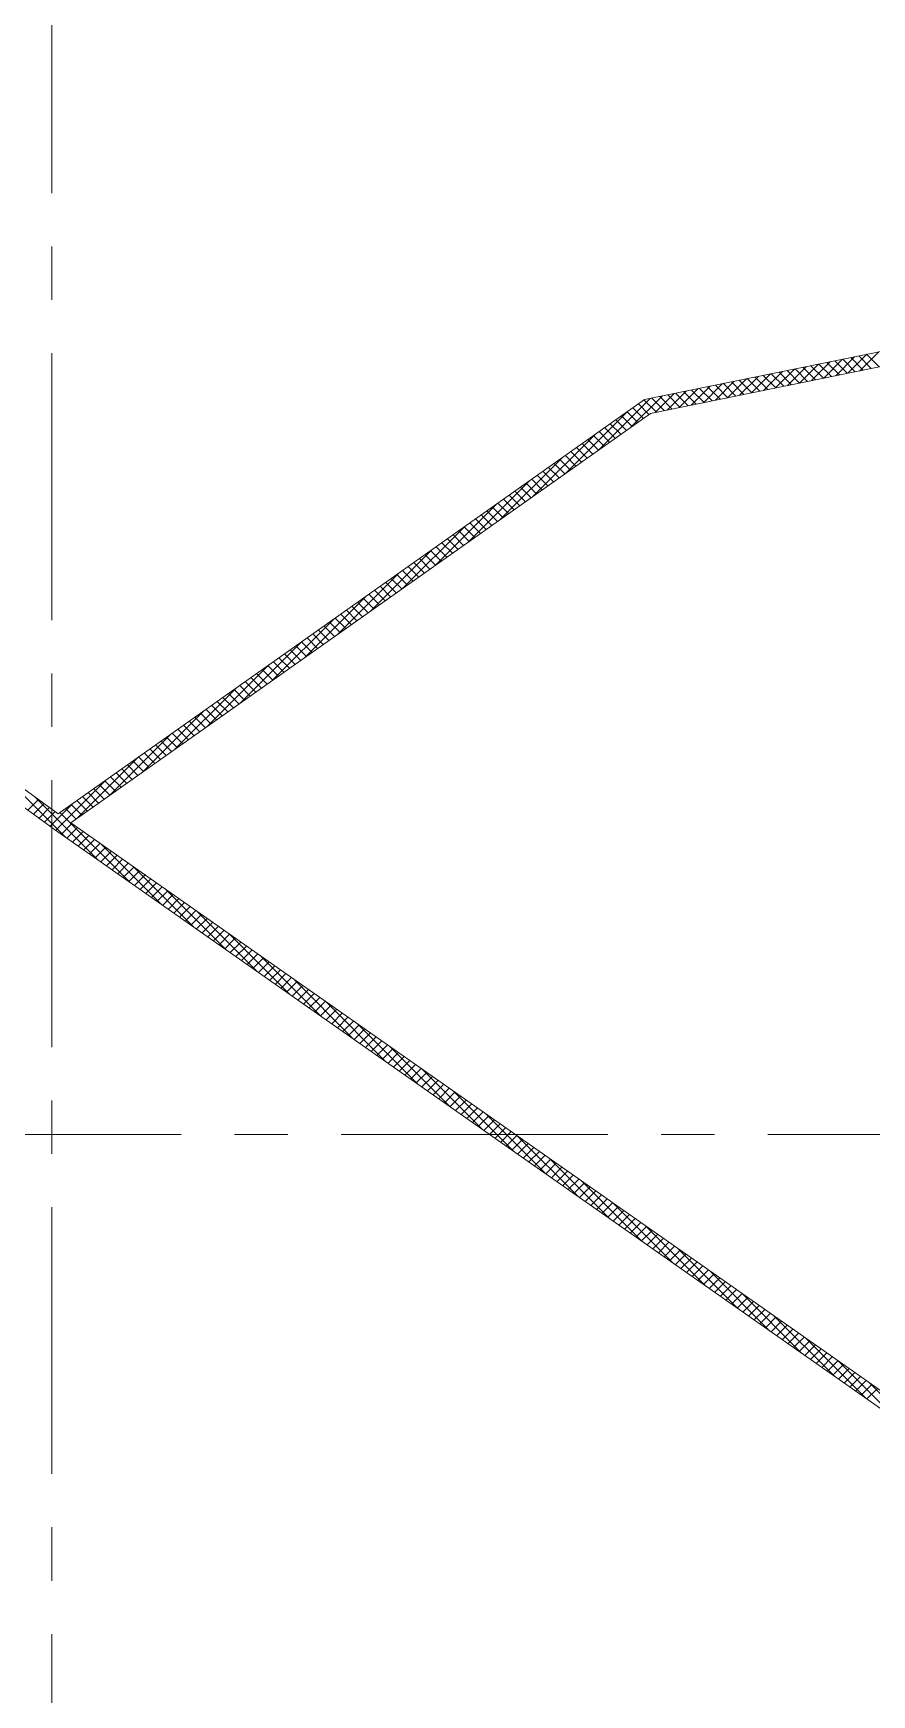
# Model space of a CAD drawing. Header units: millimetres. Extents: x 3251 to 3845, y 1091 to 1511.
# Drawn here: x 3464.41 to 3472.27, y 1141.35 to 1156.91 of the extents above; entities that cross this region are included whole.
import ezdxf

# ---------------------------------------------------------------- set-up
doc = ezdxf.new("R2010")
doc.units = ezdxf.units.MM
doc.linetypes.add('CENTERX2', pattern=[4, 2.5, -0.5, 0.5, -0.5])
for name, color, linetype, lineweight, true_color in [('1', 1, 'Continuous', 18, 0xff0000), ('2', 2, 'Continuous', 18, 0xffff00), ('3', 3, 'CENTERX2', 18, 0x00ff00)]:
    doc.layers.add(name, color=color, linetype=linetype, lineweight=lineweight, true_color=true_color)

msp = doc.modelspace()

# ---------------------------------------------------------------- linework, layer by layer
at = {"layer": '1'}
for p, q in [((3470.13836, 1153.47997), (3482.23804, 1155.94702)), ((3470.19445, 1153.35017), (3482.23804, 1155.80579)), ((3464.64237, 1149.60031), (3459.15251, 1153.57854)), ((3464.60909, 1149.45352), (3459.09449, 1153.44968)), ((3464.64237, 1149.60031), (3470.13836, 1153.47997)), ((3464.76199, 1149.51535), (3470.19445, 1153.35017)), ((3473.63217, 1143.29854), (3464.76199, 1149.51535)), ((3473.62205, 1143.13664), (3464.60909, 1149.45352))]:
    msp.add_line(p, q, dxfattribs=at)
at = {"layer": '2'}
for p, q in [((3471.81924, 1153.68145), (3471.99665, 1153.85886)), ((3471.93205, 1153.70445), (3472.10946, 1153.88186)), ((3472.11535, 1153.74183), (3471.99804, 1153.85914)), ((3472.04485, 1153.72745), (3472.22226, 1153.90486)), ((3472.18995, 1153.75704), (3472.07263, 1153.87435)), ((3472.26454, 1153.77225), (3472.14722, 1153.88956)), ((3472.15765, 1153.75045), (3472.33506, 1153.92786)), ((3472.33913, 1153.78745), (3472.22182, 1153.90477)), ((3471.02963, 1153.52045), (3471.20704, 1153.69786)), ((3471.14243, 1153.54345), (3471.31984, 1153.72086)), ((3471.29483, 1153.57453), (3471.17751, 1153.69184)), ((3471.36942, 1153.58974), (3471.2521, 1153.70705)), ((3471.25523, 1153.56645), (3471.43264, 1153.74386)), ((3471.44401, 1153.60494), (3471.3267, 1153.72226)), ((3471.36803, 1153.58945), (3471.54544, 1153.76686)), ((3471.51861, 1153.62015), (3471.40129, 1153.73747)), ((3471.5932, 1153.63536), (3471.47588, 1153.75268)), ((3471.48084, 1153.61245), (3471.65825, 1153.78986)), ((3471.66779, 1153.65057), (3471.55048, 1153.76789)), ((3471.59364, 1153.63545), (3471.77105, 1153.81286)), ((3471.74239, 1153.66578), (3471.62507, 1153.7831)), ((3471.81698, 1153.68099), (3471.69966, 1153.79831)), ((3471.70644, 1153.65845), (3471.88385, 1153.83586)), ((3471.89157, 1153.6962), (3471.77426, 1153.81352)), ((3471.96617, 1153.71141), (3471.84885, 1153.82873)), ((3472.04076, 1153.72662), (3471.92344, 1153.84393)), ((3470.24001, 1153.35946), (3470.41742, 1153.53687)), ((3470.35281, 1153.38246), (3470.53022, 1153.55987)), ((3470.54889, 1153.42243), (3470.43157, 1153.53975)), ((3470.46562, 1153.40546), (3470.64303, 1153.58286)), ((3470.62348, 1153.43764), (3470.50617, 1153.55496)), ((3470.57842, 1153.42845), (3470.75583, 1153.60586)), ((3470.69808, 1153.45285), (3470.58076, 1153.57017)), ((3470.77267, 1153.46806), (3470.65535, 1153.58538)), ((3470.69122, 1153.45145), (3470.86863, 1153.62886)), ((3470.84727, 1153.48327), (3470.72995, 1153.60059)), ((3470.80402, 1153.47445), (3470.98143, 1153.65186)), ((3470.92186, 1153.49848), (3470.80454, 1153.6158)), ((3470.99645, 1153.51369), (3470.87914, 1153.63101)), ((3470.91683, 1153.49745), (3471.09424, 1153.67486)), ((3471.07105, 1153.5289), (3470.95373, 1153.64622)), ((3471.14564, 1153.54411), (3471.02832, 1153.66142)), ((3471.22023, 1153.55932), (3471.10292, 1153.67663)), ((3469.70708, 1153.00613), (3470.19182, 1153.49087)), ((3470.01243, 1153.22168), (3470.30462, 1153.51387)), ((3470.12873, 1153.30378), (3470.02943, 1153.40308)), ((3470.18138, 1153.34094), (3470.08208, 1153.44024)), ((3470.25052, 1153.3616), (3470.13472, 1153.4774)), ((3470.32511, 1153.37681), (3470.20779, 1153.49412)), ((3470.3997, 1153.39202), (3470.28239, 1153.50933)), ((3470.4743, 1153.40723), (3470.35698, 1153.52454)), ((3469.40172, 1152.79057), (3469.97772, 1153.36657)), ((3469.91817, 1153.15513), (3469.81887, 1153.25443)), ((3469.97081, 1153.1923), (3469.87151, 1153.2916)), ((3470.02345, 1153.22946), (3469.92415, 1153.32876)), ((3470.07609, 1153.26662), (3469.97679, 1153.36592)), ((3469.09637, 1152.57502), (3469.67236, 1153.15102)), ((3469.7076, 1153.00649), (3469.6083, 1153.10579)), ((3469.76024, 1153.04365), (3469.66094, 1153.14295)), ((3469.81288, 1153.08081), (3469.71358, 1153.18011)), ((3469.86552, 1153.11797), (3469.76622, 1153.21727)), ((3468.79101, 1152.35947), (3469.36701, 1152.93546)), ((3469.44439, 1152.82069), (3469.34509, 1152.91999)), ((3469.49703, 1152.85785), (3469.39773, 1152.95715)), ((3469.54967, 1152.89501), (3469.45037, 1152.99431)), ((3469.60231, 1152.93217), (3469.50301, 1153.03147)), ((3469.65495, 1152.96933), (3469.55566, 1153.06863)), ((3469.23382, 1152.67205), (3469.13452, 1152.77135)), ((3469.28646, 1152.70921), (3469.18716, 1152.80851)), ((3469.3391, 1152.74637), (3469.2398, 1152.84567)), ((3469.39174, 1152.78353), (3469.29244, 1152.88283)), ((3468.48566, 1152.14391), (3469.06165, 1152.71991)), ((3469.02325, 1152.52341), (3468.92395, 1152.62271)), ((3469.07589, 1152.56057), (3468.97659, 1152.65987)), ((3469.12853, 1152.59773), (3469.02923, 1152.69703)), ((3469.18118, 1152.63489), (3469.08188, 1152.73419)), ((3468.1803, 1151.92836), (3468.7563, 1152.50436)), ((3468.81268, 1152.37477), (3468.71338, 1152.47406)), ((3468.86532, 1152.41193), (3468.76602, 1152.51123)), ((3468.91797, 1152.44909), (3468.81867, 1152.54839)), ((3468.97061, 1152.48625), (3468.87131, 1152.58555)), ((3468.60211, 1152.22612), (3468.50281, 1152.32542)), ((3468.65476, 1152.26328), (3468.55546, 1152.36258)), ((3468.7074, 1152.30044), (3468.6081, 1152.39974)), ((3468.76004, 1152.3376), (3468.66074, 1152.4369)), ((3467.87494, 1151.71281), (3468.45094, 1152.28881)), ((3468.3389, 1152.04032), (3468.2396, 1152.13962)), ((3468.39154, 1152.07748), (3468.29225, 1152.17678)), ((3468.44419, 1152.11464), (3468.34489, 1152.21394)), ((3468.49683, 1152.1518), (3468.39753, 1152.2511)), ((3468.54947, 1152.18896), (3468.45017, 1152.28826)), ((3467.56959, 1151.49726), (3468.14559, 1152.07325)), ((3468.12833, 1151.89168), (3468.02903, 1151.99098)), ((3468.18098, 1151.92884), (3468.08168, 1152.02814)), ((3468.23362, 1151.966), (3468.13432, 1152.0653)), ((3468.28626, 1152.00316), (3468.18696, 1152.10246)), ((3467.26423, 1151.2817), (3467.84023, 1151.8577)), ((3467.91777, 1151.74304), (3467.81847, 1151.84234)), ((3467.97041, 1151.7802), (3467.87111, 1151.8795)), ((3468.02305, 1151.81736), (3467.92375, 1151.91666)), ((3468.07569, 1151.85452), (3467.97639, 1151.95382)), ((3467.7072, 1151.5944), (3467.6079, 1151.69369)), ((3467.75984, 1151.63156), (3467.66054, 1151.73086)), ((3467.81248, 1151.66872), (3467.71318, 1151.76802)), ((3467.86512, 1151.70588), (3467.76582, 1151.80518)), ((3466.95888, 1151.06615), (3467.53488, 1151.64215)), ((3467.49663, 1151.44575), (3467.39733, 1151.54505)), ((3467.54927, 1151.48291), (3467.44997, 1151.58221)), ((3467.60191, 1151.52007), (3467.50261, 1151.61937)), ((3467.65456, 1151.55723), (3467.55526, 1151.65653)), ((3466.65352, 1150.8506), (3467.22952, 1151.4266)), ((3467.23342, 1151.25995), (3467.13412, 1151.35925)), ((3467.28606, 1151.29711), (3467.18676, 1151.39641)), ((3467.3387, 1151.33427), (3467.2394, 1151.43357)), ((3467.39134, 1151.37143), (3467.29205, 1151.47073)), ((3467.44399, 1151.40859), (3467.34469, 1151.50789)), ((3466.34817, 1150.63505), (3466.92417, 1151.21104)), ((3467.02285, 1151.11131), (3466.92355, 1151.21061)), ((3467.07549, 1151.14847), (3466.97619, 1151.24777)), ((3467.12813, 1151.18563), (3467.02883, 1151.28493)), ((3467.18078, 1151.22279), (3467.08148, 1151.32209)), ((3466.81228, 1150.96267), (3466.71298, 1151.06197)), ((3466.86492, 1150.99983), (3466.76562, 1151.09913)), ((3466.91757, 1151.03699), (3466.81827, 1151.13629)), ((3466.97021, 1151.07415), (3466.87091, 1151.17345)), ((3466.04281, 1150.41949), (3466.61881, 1150.99549)), ((3466.60171, 1150.81403), (3466.50241, 1150.91333)), ((3466.65436, 1150.85119), (3466.55506, 1150.95049)), ((3466.707, 1150.88835), (3466.6077, 1150.98765)), ((3466.75964, 1150.92551), (3466.66034, 1151.02481)), ((3465.73746, 1150.20394), (3466.31346, 1150.77994)), ((3466.39115, 1150.66538), (3466.29185, 1150.76468)), ((3466.44379, 1150.70254), (3466.34449, 1150.80184)), ((3466.49643, 1150.7397), (3466.39713, 1150.839)), ((3466.54907, 1150.77686), (3466.44977, 1150.87616)), ((3466.12793, 1150.47958), (3466.02864, 1150.57888)), ((3466.18058, 1150.51674), (3466.08128, 1150.61604)), ((3466.23322, 1150.5539), (3466.13392, 1150.6532)), ((3466.28586, 1150.59106), (3466.18656, 1150.69036)), ((3466.3385, 1150.62822), (3466.2392, 1150.72752)), ((3465.4321, 1149.98839), (3466.0081, 1150.56438)), ((3465.91737, 1150.33094), (3465.81807, 1150.43024)), ((3465.97001, 1150.3681), (3465.87071, 1150.4674)), ((3466.02265, 1150.40526), (3465.92335, 1150.50456)), ((3466.07529, 1150.44242), (3465.97599, 1150.54172)), ((3465.12675, 1149.77284), (3465.70274, 1150.34883)), ((3465.7068, 1150.1823), (3465.6075, 1150.2816)), ((3465.75944, 1150.21946), (3465.66014, 1150.31876)), ((3465.81208, 1150.25662), (3465.71278, 1150.35592)), ((3465.86472, 1150.29378), (3465.76542, 1150.39308)), ((3464.82139, 1149.55728), (3465.39739, 1150.13328)), ((3465.49623, 1150.03366), (3465.39693, 1150.13296)), ((3465.54887, 1150.07082), (3465.44957, 1150.17012)), ((3465.60151, 1150.10798), (3465.50221, 1150.20728)), ((3465.65416, 1150.14514), (3465.55486, 1150.24444)), ((3464.71084, 1149.3822), (3464.09894, 1149.9941)), ((3465.28566, 1149.88501), (3465.18636, 1149.98431)), ((3465.3383, 1149.92217), (3465.239, 1150.02147)), ((3465.39095, 1149.95933), (3465.29165, 1150.05863)), ((3465.44359, 1149.9965), (3465.34429, 1150.09579)), ((3464.6201, 1149.4458), (3465.09203, 1149.91773)), ((3465.07509, 1149.73637), (3464.97579, 1149.83567)), ((3465.12773, 1149.77353), (3465.02844, 1149.87283)), ((3465.18038, 1149.81069), (3465.08108, 1149.90999)), ((3465.23302, 1149.84785), (3465.13372, 1149.94715)), ((3464.3596, 1149.63431), (3464.4587, 1149.7334)), ((3464.41167, 1149.59658), (3464.51077, 1149.69567)), ((3465.01105, 1149.1718), (3464.42508, 1149.75776)), ((3464.46374, 1149.55884), (3464.56284, 1149.65794)), ((3464.56788, 1149.48338), (3464.78668, 1149.70217)), ((3464.81188, 1149.55057), (3464.71258, 1149.64987)), ((3464.86452, 1149.58773), (3464.76522, 1149.68703)), ((3464.91717, 1149.62489), (3464.81787, 1149.72419)), ((3464.96981, 1149.66205), (3464.87051, 1149.76135)), ((3465.02245, 1149.69921), (3464.92315, 1149.79851)), ((3464.51581, 1149.52111), (3464.61491, 1149.62021)), ((3465.31126, 1148.96139), (3464.65994, 1149.61271)), ((3464.6729, 1149.40879), (3464.77226, 1149.50815)), ((3464.7257, 1149.37179), (3464.82506, 1149.47115)), ((3464.7785, 1149.33478), (3464.87786, 1149.43414)), ((3464.8313, 1149.29778), (3464.93066, 1149.39714)), ((3464.8841, 1149.26078), (3464.98345, 1149.36013)), ((3464.93689, 1149.22377), (3465.03625, 1149.32313)), ((3464.98969, 1149.18677), (3465.08905, 1149.28612)), ((3465.04249, 1149.14976), (3465.14185, 1149.24912)), ((3465.61146, 1148.75099), (3465.04652, 1149.31593)), ((3465.09529, 1149.11276), (3465.19465, 1149.21212)), ((3465.14809, 1149.07575), (3465.24744, 1149.17511)), ((3465.20088, 1149.03875), (3465.30024, 1149.13811)), ((3465.25368, 1149.00174), (3465.35304, 1149.1011)), ((3465.30648, 1148.96474), (3465.40584, 1149.0641)), ((3465.91167, 1148.54058), (3465.34673, 1149.10553)), ((3465.35928, 1148.92774), (3465.45864, 1149.02709)), ((3465.41208, 1148.89073), (3465.51144, 1148.99009)), ((3465.46488, 1148.85373), (3465.56423, 1148.95309)), ((3465.51767, 1148.81672), (3465.61703, 1148.91608)), ((3465.57047, 1148.77972), (3465.66983, 1148.87908)), ((3466.21188, 1148.33018), (3465.64693, 1148.89512)), ((3465.62327, 1148.74271), (3465.72263, 1148.84207)), ((3465.67607, 1148.70571), (3465.77543, 1148.80507)), ((3465.72887, 1148.6687), (3465.82822, 1148.76806)), ((3465.78166, 1148.6317), (3465.88102, 1148.73106)), ((3465.83446, 1148.5947), (3465.93382, 1148.69405)), ((3465.88726, 1148.55769), (3465.98662, 1148.65705)), ((3465.94006, 1148.52069), (3466.03942, 1148.62005)), ((3466.51209, 1148.11977), (3465.94714, 1148.68472)), ((3465.99286, 1148.48368), (3466.09221, 1148.58304)), ((3466.04565, 1148.44668), (3466.14501, 1148.54604)), ((3466.09845, 1148.40967), (3466.19781, 1148.50903)), ((3466.15125, 1148.37267), (3466.25061, 1148.47203)), ((3466.20405, 1148.33567), (3466.30341, 1148.43502)), ((3466.8123, 1147.90937), (3466.24735, 1148.47431)), ((3466.25685, 1148.29866), (3466.35621, 1148.39802)), ((3466.30965, 1148.26166), (3466.409, 1148.36101)), ((3466.36244, 1148.22465), (3466.4618, 1148.32401)), ((3466.41524, 1148.18765), (3466.5146, 1148.28701)), ((3466.46804, 1148.15064), (3466.5674, 1148.25)), ((3467.1125, 1147.69896), (3466.54756, 1148.26391)), ((3466.52084, 1148.11364), (3466.6202, 1148.213)), ((3466.57364, 1148.07663), (3466.67299, 1148.17599)), ((3466.62643, 1148.03963), (3466.72579, 1148.13899)), ((3466.67923, 1148.00263), (3466.77859, 1148.10198)), ((3466.73203, 1147.96562), (3466.83139, 1148.06498)), ((3466.78483, 1147.92862), (3466.88419, 1148.02797)), ((3466.83763, 1147.89161), (3466.93699, 1147.99097)), ((3467.41271, 1147.48856), (3466.84777, 1148.0535)), ((3466.89043, 1147.85461), (3466.98978, 1147.95397)), ((3466.94322, 1147.8176), (3467.04258, 1147.91696)), ((3466.99602, 1147.7806), (3467.09538, 1147.87996)), ((3467.04882, 1147.74359), (3467.14818, 1147.84295)), ((3467.10162, 1147.70659), (3467.20098, 1147.80595)), ((3467.71292, 1147.27815), (3467.14797, 1147.8431)), ((3467.15442, 1147.66959), (3467.25377, 1147.76894)), ((3467.20721, 1147.63258), (3467.30657, 1147.73194)), ((3467.26001, 1147.59558), (3467.35937, 1147.69494)), ((3467.31281, 1147.55857), (3467.41217, 1147.65793)), ((3467.36561, 1147.52157), (3467.46497, 1147.62093)), ((3468.01313, 1147.06774), (3467.44818, 1147.63269)), ((3467.41841, 1147.48456), (3467.51776, 1147.58392)), ((3467.47121, 1147.44756), (3467.57056, 1147.54692)), ((3467.524, 1147.41056), (3467.62336, 1147.50991)), ((3467.5768, 1147.37355), (3467.67616, 1147.47291)), ((3467.6296, 1147.33655), (3467.72896, 1147.4359)), ((3467.6824, 1147.29954), (3467.78176, 1147.3989)), ((3467.7352, 1147.26254), (3467.83455, 1147.3619)), ((3468.31334, 1146.85734), (3467.74839, 1147.42228)), ((3467.78799, 1147.22553), (3467.88735, 1147.32489)), ((3467.84079, 1147.18853), (3467.94015, 1147.28789)), ((3467.89359, 1147.15152), (3467.99295, 1147.25088)), ((3467.94639, 1147.11452), (3468.04575, 1147.21388)), ((3467.99919, 1147.07752), (3468.09854, 1147.17687)), ((3468.61354, 1146.64693), (3468.0486, 1147.21188)), ((3468.05198, 1147.04051), (3468.15134, 1147.13987)), ((3468.10478, 1147.00351), (3468.20414, 1147.10286)), ((3468.15758, 1146.9665), (3468.25694, 1147.06586)), ((3468.21038, 1146.9295), (3468.30974, 1147.02886)), ((3468.91375, 1146.43653), (3468.34881, 1147.00147)), ((3468.26318, 1146.89249), (3468.36254, 1146.99185)), ((3468.31598, 1146.85549), (3468.41533, 1146.95485)), ((3468.36877, 1146.81848), (3468.46813, 1146.91784)), ((3468.42157, 1146.78148), (3468.52093, 1146.88084)), ((3468.47437, 1146.74448), (3468.57373, 1146.84383)), ((3468.52717, 1146.70747), (3468.62653, 1146.80683)), ((3468.57997, 1146.67047), (3468.67932, 1146.76982)), ((3468.63276, 1146.63346), (3468.73212, 1146.73282)), ((3469.21396, 1146.22612), (3468.64901, 1146.79107)), ((3468.68556, 1146.59646), (3468.78492, 1146.69582)), ((3468.73836, 1146.55945), (3468.83772, 1146.65881)), ((3468.79116, 1146.52245), (3468.89052, 1146.62181)), ((3468.84396, 1146.48544), (3468.94332, 1146.5848)), ((3468.89676, 1146.44844), (3468.99611, 1146.5478)), ((3469.51417, 1146.01572), (3468.94922, 1146.58066)), ((3468.94955, 1146.41144), (3469.04891, 1146.51079)), ((3469.00235, 1146.37443), (3469.10171, 1146.47379)), ((3469.05515, 1146.33743), (3469.15451, 1146.43679)), ((3469.10795, 1146.30042), (3469.20731, 1146.39978)), ((3469.16075, 1146.26342), (3469.2601, 1146.36278)), ((3469.21354, 1146.22641), (3469.3129, 1146.32577)), ((3469.81438, 1145.80531), (3469.24943, 1146.37026)), ((3469.26634, 1146.18941), (3469.3657, 1146.28877)), ((3469.31914, 1146.15241), (3469.4185, 1146.25176)), ((3469.37194, 1146.1154), (3469.4713, 1146.21476)), ((3469.42474, 1146.0784), (3469.52409, 1146.17775)), ((3469.47753, 1146.04139), (3469.57689, 1146.14075)), ((3469.53033, 1146.00439), (3469.62969, 1146.10375)), ((3470.11458, 1145.59491), (3469.54964, 1146.15985)), ((3469.58313, 1145.96738), (3469.68249, 1146.06674)), ((3469.63593, 1145.93038), (3469.73529, 1146.02974)), ((3469.68873, 1145.89337), (3469.78809, 1145.99273)), ((3469.74153, 1145.85637), (3469.84088, 1145.95573)), ((3469.79432, 1145.81937), (3469.89368, 1145.91872)), ((3470.41479, 1145.3845), (3469.84985, 1145.94945)), ((3469.84712, 1145.78236), (3469.94648, 1145.88172)), ((3469.89992, 1145.74536), (3469.99928, 1145.84471)), ((3469.95272, 1145.70835), (3470.05208, 1145.80771)), ((3470.00552, 1145.67135), (3470.10487, 1145.77071)), ((3470.05831, 1145.63434), (3470.15767, 1145.7337)), ((3470.11111, 1145.59734), (3470.21047, 1145.6967)), ((3470.715, 1145.17409), (3470.15006, 1145.73904)), ((3470.16391, 1145.56033), (3470.26327, 1145.65969)), ((3470.21671, 1145.52333), (3470.31607, 1145.62269)), ((3470.26951, 1145.48633), (3470.36887, 1145.58568)), ((3470.32231, 1145.44932), (3470.42166, 1145.54868)), ((3470.3751, 1145.41232), (3470.47446, 1145.51167)), ((3470.4279, 1145.37531), (3470.52726, 1145.47467)), ((3471.01521, 1144.96369), (3470.45026, 1145.52863)), ((3470.4807, 1145.33831), (3470.58006, 1145.43767)), ((3470.5335, 1145.3013), (3470.63286, 1145.40066)), ((3470.5863, 1145.2643), (3470.68565, 1145.36366)), ((3470.63909, 1145.22729), (3470.73845, 1145.32665)), ((3470.69189, 1145.19029), (3470.79125, 1145.28965)), ((3471.31542, 1144.75328), (3470.75047, 1145.31823)), ((3470.74469, 1145.15329), (3470.84405, 1145.25264)), ((3470.79749, 1145.11628), (3470.89685, 1145.21564)), ((3470.85029, 1145.07928), (3470.94964, 1145.17864)), ((3470.90308, 1145.04227), (3471.00244, 1145.14163)), ((3470.95588, 1145.00527), (3471.05524, 1145.10463)), ((3471.00868, 1144.96826), (3471.10804, 1145.06762)), ((3471.61563, 1144.54288), (3471.05068, 1145.10782)), ((3471.06148, 1144.93126), (3471.16084, 1145.03062)), ((3471.11428, 1144.89426), (3471.21364, 1144.99361)), ((3471.16708, 1144.85725), (3471.26643, 1144.95661)), ((3471.21987, 1144.82025), (3471.31923, 1144.9196)), ((3471.27267, 1144.78324), (3471.37203, 1144.8826)), ((3471.32547, 1144.74624), (3471.42483, 1144.8456)), ((3471.91583, 1144.33247), (3471.35089, 1144.89742)), ((3471.37827, 1144.70923), (3471.47763, 1144.80859)), ((3471.43107, 1144.67223), (3471.53042, 1144.77159)), ((3471.48386, 1144.63522), (3471.58322, 1144.73458)), ((3471.53666, 1144.59822), (3471.63602, 1144.69758)), ((3472.21604, 1144.12207), (3471.6511, 1144.68701)), ((3471.58946, 1144.56122), (3471.68882, 1144.66057)), ((3471.64226, 1144.52421), (3471.74162, 1144.62357)), ((3471.69506, 1144.48721), (3471.79442, 1144.58656)), ((3471.74786, 1144.4502), (3471.84721, 1144.54956)), ((3471.80065, 1144.4132), (3471.90001, 1144.51256)), ((3471.85345, 1144.37619), (3471.95281, 1144.47555)), ((3471.90625, 1144.33919), (3472.00561, 1144.43855)), ((3472.51625, 1143.91166), (3471.9513, 1144.47661)), ((3471.95905, 1144.30218), (3472.05841, 1144.40154)), ((3472.01185, 1144.26518), (3472.1112, 1144.36454)), ((3472.06464, 1144.22818), (3472.164, 1144.32753)), ((3472.11744, 1144.19117), (3472.2168, 1144.29053)), ((3472.17024, 1144.15417), (3472.2696, 1144.25353)), ((3472.22304, 1144.11716), (3472.3224, 1144.21652)), ((3472.81646, 1143.70126), (3472.25151, 1144.2662))]:
    msp.add_line(p, q, dxfattribs=at)
at = {"layer": '3'}
for p, q in [((3464.58345, 1131.41458), (3464.58345, 1210.49482)), ((3443.29708, 1146.59366), (3487.16453, 1146.59366))]:
    msp.add_line(p, q, dxfattribs=at)

doc.saveas('drawing.dxf')
